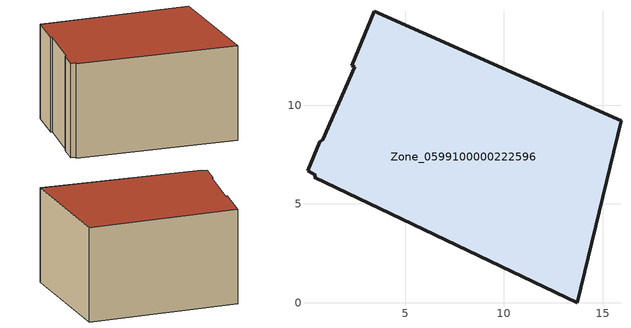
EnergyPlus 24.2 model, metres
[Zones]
Zone_0599100000222596
 floor ground (C_G): 0.67,8.14 0.83,8.25 2.44,11.94 2.29,12 3.44,14.75 15.93,9.21 13.71,0 0.4,6.35 0.47,6.46 0.05,6.67 z0.1
 wall outside (C_F): 15.93,9.21 3.44,14.75 2.29,12 2.44,11.94 0.83,8.25 0.67,8.14 0.05,6.67 0.47,6.46 0.4,6.35 13.71,0 15.93,9.21 z0.1:9.25
 roof outside (C_R): 0.83,8.25 0.67,8.14 0.05,6.67 0.47,6.46 0.4,6.35 13.71,0 15.93,9.21 3.44,14.75 2.29,12 2.44,11.94 z9.25
[BUILDING]
Pand.0599100000222596: North Axis=0; Terrain=City; Loads Convergence Tolerance Value=0.04; Temperature Convergence Tolerance Value=0.4; Solar Distribution=FullExterior; Maximum Number of Warmup Days=25; Minimum Number of Warmup Days=1
[Site:Location]
Rotterdam.The.Hague.AP_ZH_NLD Design_Conditions: Latitude=51.96; Longitude=4.45; Time Zone=1; Elevation=-4.5
[SITE:GROUNDTEMPERATURE:BUILDINGSURFACE]
18, 18, 18, 18, 18, 18, 18, 18, 18, 18, 18, 18
[MATERIAL] Thermal Absorptance=0.9; Solar Absorptance=0.7; Visible Absorptance=0.7
Name | Roughness | Thickness | Conductivity | Density | Specific Heat
G.D.1965 | MediumSmooth | 0.15 | 1 | 540 | 1210
F.D.1965 | Rough | 0.3 | 0.857143 | 1920 | 840
R.D.1965 | MediumRough | 0.2 | 0.08 | 1500 | 1000
[CONSTRUCTION]
C_G: G.D.1965
C_F: F.D.1965
C_R: R.D.1965
[ZONE]
Zone_0599100000222596: Type=1; Multiplier=1; Ceiling Height=Autocalculate; Volume=Autocalculate; Floor Area=autocalculate; Part of Total Floor Area=Yes
[ZONEINFILTRATION:DESIGNFLOWRATE]
Infil_Zone_0599100000222596: Zone or ZoneList or Space or SpaceList=Zone_0599100000222596; Schedule=AlwaysOn; Design Flow Rate Calculation Method=Flow/Area; Flow Rate per Floor Area=0.0042; Constant Term Coefficient=1; Temperature Term Coefficient=0; Velocity Term Coefficient=0; Velocity Squared Term Coefficient=0
[HVACTEMPLATE:ZONE:IDEALLOADSAIRSYSTEM]
Zone_0599100000222596: Maximum Heating Supply Air Temperature=50; Minimum Cooling Supply Air Temperature=13; Maximum Heating Supply Air Humidity Ratio=0.0156; Minimum Cooling Supply Air Humidity Ratio=0.0077; Heating Limit=NoLimit; Cooling Limit=NoLimit; Dehumidification Control Type=ConstantSensibleHeatRatio; Cooling Sensible Heat Ratio=0.7; Dehumidification Setpoint=60; Humidification Control Type=None; Humidification Setpoint=30; Outdoor Air Method=None; Outdoor Air Flow Rate per Person=0.00944; Outdoor Air Flow Rate per Zone Floor Area=0; Outdoor Air Flow Rate per Zone=0; Demand Controlled Ventilation Type=None; Outdoor Air Economizer Type=NoEconomizer; Heat Recovery Type=None; Sensible Heat Recovery Effectiveness=0.7; Latent Heat Recovery Effectiveness=0.65
[ZONECONTROL:THERMOSTAT]
ThermostatControl_Zone_0599100000222596: Zone or ZoneList=Zone_0599100000222596; Control Type Schedule=DualSetpointControlType; Control 1=Thermostat_Zone_0599100000222596; Temperature Difference Between Cutout And Setpoint=0
[THERMOSTATSETPOINT:DUALSETPOINT]
Thermostat_Zone_0599100000222596: Heating Setpoint Temperature Schedule=HeatingSetpoint_Zone_0599100000222596; Cooling Setpoint Temperature Schedule=CoolingSetpoint_Zone_0599100000222596
[SCHEDULE:COMPACT]
HeatingSetpoint_Zone_0599100000222596: Through: 12/31, For: AllDays, Until: 24:00, 21
CoolingSetpoint_Zone_0599100000222596: Through: 12/31, For: AllDays, Until: 24:00, 24
DualSetpointControlType: Through: 12/31, For: AllDays, Until: 24:00, 4
AlwaysOn: Through: 12/31, For: AllDays, Until: 24:00, 1
